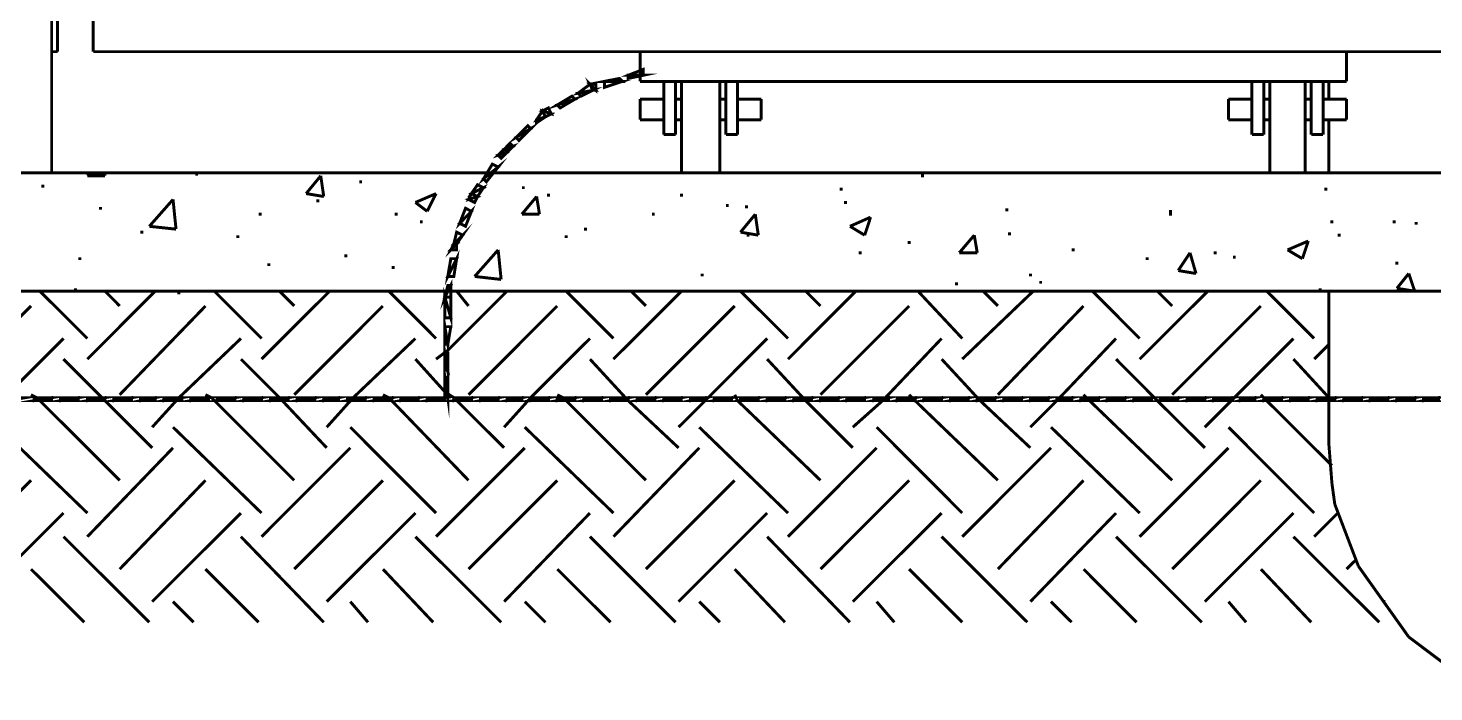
# Model space of a CAD drawing. Extents: x 219 to 1226, y 175 to 465.
# Drawn here: x 366.04 to 386.21, y 201.5 to 211.02 of the extents above; entities that cross this region are included whole.
import ezdxf

# ---------------------------------------------------------------- set-up
doc = ezdxf.new("R2010")
doc.units = 0
doc.header["$MEASUREMENT"] = 0
for name, color, linetype in [('C00-00-00-BLACK', 7, 'Continuous'), ('C00-FF-00', 3, 'Continuous'), ('C95-49-00', 34, 'Continuous'), ('CBA-BA-BA', 254, 'Continuous')]:
    doc.layers.add(name, color=color, linetype=linetype)

msp = doc.modelspace()

# ---------------------------------------------------------------- linework, layer by layer
at = {"layer": 'C00-00-00-BLACK', "const_width": 0.0423}
for points in [[(366.381, 208.943), (366.381, 239.801)], [(366.465, 210.682), (366.465, 239.801)], [(366.977, 210.682), (366.977, 239.801)], [(366.465, 210.682), (366.381, 210.682)], [(366.977, 210.682), (398.361, 210.682)], [(374.822, 210.256), (374.822, 210.682)], [(384.957, 210.682), (384.957, 210.256)], [(374.822, 210.256), (384.957, 210.256)], [(375.161, 210.256), (375.161, 209.494)], [(375.332, 210.256), (375.332, 209.494)], [(375.417, 210.256), (375.417, 208.943)], [(375.967, 210.256), (375.967, 208.943)], [(376.053, 210.256), (376.053, 209.494)], [(376.221, 210.256), (376.221, 209.494)], [(383.6, 210.256), (383.6, 209.494)], [(383.77, 210.256), (383.77, 209.494)], [(383.855, 210.256), (383.855, 208.943)], [(384.365, 210.256), (384.365, 208.943)], [(384.45, 210.256), (384.45, 209.494)], [(384.62, 210.256), (384.62, 209.494)], [(374.822, 210.001), (375.161, 210.001)], [(374.822, 209.705), (374.822, 210.001)], [(375.332, 210.001), (375.417, 210.001)], [(375.967, 210.001), (376.053, 210.001)], [(376.221, 210.001), (376.56, 210.001)], [(376.56, 210.001), (376.56, 209.705)], [(383.263, 210.001), (383.6, 210.001)], [(383.263, 209.705), (383.263, 210.001)], [(383.77, 210.001), (383.855, 210.001)], [(384.365, 210.001), (384.45, 210.001)], [(384.62, 210.001), (384.957, 210.001)], [(384.957, 209.705), (384.957, 210.001)], [(375.161, 209.705), (374.822, 209.705)], [(375.332, 209.705), (375.417, 209.705)], [(375.967, 209.705), (376.053, 209.705)], [(376.221, 209.705), (376.56, 209.705)], [(383.6, 209.705), (383.263, 209.705)], [(383.77, 209.705), (383.855, 209.705)], [(384.365, 209.705), (384.45, 209.705)], [(384.62, 209.705), (384.957, 209.705)], [(375.161, 209.494), (375.332, 209.494)], [(376.053, 209.494), (376.221, 209.494)], [(383.6, 209.494), (383.77, 209.494)], [(384.62, 209.494), (384.45, 209.494)], [(403.535, 208.943), (237.877, 208.943)], [(366.893, 208.902), (366.934, 208.943)], [(367.146, 208.902), (367.146, 208.943)], [(368.461, 208.943), (368.461, 208.902)], [(375.756, 208.943), (375.797, 208.943)], [(366.255, 208.774), (366.255, 208.732)], [(366.893, 208.902), (367.146, 208.902)], [(370.031, 208.647), (370.241, 208.902)], [(370.284, 208.605), (370.241, 208.902)], [(370.793, 208.816), (370.834, 208.816)], [(373.126, 208.732), (373.168, 208.732)], [(377.706, 208.732), (377.706, 208.69)], [(378.851, 208.902), (378.894, 208.902)], [(384.661, 208.732), (384.661, 208.69)], [(367.782, 208.178), (368.122, 208.563)], [(368.165, 208.137), (368.122, 208.563)], [(370.031, 208.647), (370.284, 208.605)], [(370.2, 208.563), (370.2, 208.52)], [(371.599, 208.52), (371.895, 208.647)], [(371.599, 208.52), (371.768, 208.393)], [(371.768, 208.393), (371.895, 208.647)], [(373.126, 208.351), (373.338, 208.605)], [(373.379, 208.351), (373.338, 208.605)], [(373.507, 208.647), (373.507, 208.605)], [(375.417, 208.647), (375.417, 208.605)], [(377.748, 208.52), (377.79, 208.52)], [(367.061, 208.436), (367.104, 208.436)], [(369.35, 208.351), (369.392, 208.351)], [(371.302, 208.351), (371.345, 208.351)], [(373.126, 208.351), (373.379, 208.351)], [(374.991, 208.351), (375.033, 208.351)], [(376.053, 208.477), (376.094, 208.477)], [(376.263, 208.094), (376.475, 208.351)], [(376.349, 208.477), (376.349, 208.436)], [(376.518, 208.051), (376.475, 208.351)], [(377.833, 208.178), (378.129, 208.309)], [(378.044, 208.051), (378.129, 208.309)], [(380.082, 208.436), (380.082, 208.393)], [(382.412, 208.393), (382.455, 208.393)], [(382.412, 208.351), (382.455, 208.351)], [(367.782, 208.178), (368.165, 208.137)], [(371.684, 208.263), (371.684, 208.221)], [(374.017, 208.137), (374.06, 208.137)], [(377.833, 208.178), (378.044, 208.051)], [(384.747, 208.263), (384.747, 208.221)], [(385.638, 208.263), (385.638, 208.221)], [(385.935, 208.221), (385.977, 208.221)], [(367.655, 208.094), (367.696, 208.094)], [(369.053, 208.051), (369.053, 208.01)], [(373.761, 208.051), (373.761, 208.01)], [(376.263, 208.094), (376.518, 208.051)], [(376.349, 208.051), (376.39, 208.051)], [(378.682, 207.967), (378.682, 207.925)], [(379.401, 207.798), (379.616, 208.051)], [(379.659, 207.798), (379.616, 208.051)], [(380.123, 208.094), (380.123, 208.051)], [(384.111, 207.84), (384.408, 207.967)], [(384.323, 207.714), (384.408, 207.967)], [(384.831, 208.051), (384.873, 208.051)], [(366.765, 207.714), (366.807, 207.714)], [(370.58, 207.755), (370.623, 207.755)], [(372.449, 207.459), (372.786, 207.84)], [(372.829, 207.416), (372.786, 207.84)], [(377.96, 207.798), (378.002, 207.798)], [(379.401, 207.798), (379.659, 207.798)], [(381.014, 207.84), (381.058, 207.84)], [(382.074, 207.714), (382.116, 207.714)], [(382.542, 207.544), (382.711, 207.798)], [(382.797, 207.501), (382.711, 207.798)], [(383.05, 207.798), (383.093, 207.798)], [(383.347, 207.755), (383.347, 207.714)], [(384.111, 207.84), (384.323, 207.714)], [(369.476, 207.628), (369.519, 207.628)], [(371.26, 207.586), (371.302, 207.586)], [(375.713, 207.501), (375.713, 207.459)], [(380.421, 207.501), (380.421, 207.459)], [(382.542, 207.544), (382.797, 207.501)], [(385.679, 207.671), (385.679, 207.628)], [(385.679, 207.289), (385.849, 207.501)], [(385.935, 207.248), (385.849, 207.501)], [(372.449, 207.459), (372.829, 207.416)], [(379.36, 207.375), (379.36, 207.332)], [(380.548, 207.375), (380.589, 207.375)], [(360.572, 207.248), (399.208, 207.248)], [(366.723, 207.289), (366.723, 207.248)], [(368.207, 207.248), (368.207, 207.205)], [(368.207, 207.248), (368.207, 207.205)], [(384.577, 207.289), (384.577, 207.248)], [(385.679, 207.289), (385.935, 207.248)]]:
    msp.add_lwpolyline(points, dxfattribs=at)
at = {"layer": 'C00-FF-00', "const_width": 0.0423}
for points in [[(374.865, 210.427), (374.865, 210.343), (374.652, 210.343), (374.865, 210.427)], [(374.865, 210.343), (374.652, 210.343), (374.652, 210.298), (374.865, 210.343)], [(374.103, 210.214), (374.144, 210.128), (373.933, 210.087), (374.103, 210.214)], [(374.144, 210.128), (373.933, 210.087), (373.974, 210.044), (374.144, 210.128)], [(374.187, 210.128), (374.103, 210.214), (374.144, 210.128), (374.187, 210.128)], [(374.187, 210.214), (374.187, 210.128), (374.103, 210.214), (374.187, 210.214)], [(374.526, 210.298), (374.567, 210.256), (374.313, 210.256), (374.526, 210.298)], [(374.567, 210.256), (374.313, 210.256), (374.313, 210.171), (374.567, 210.256)], [(373.845, 210.044), (373.888, 210.001), (373.634, 209.917), (373.845, 210.044)], [(373.888, 210.001), (373.634, 209.917), (373.675, 209.875), (373.888, 210.001)], [(373.422, 209.832), (373.465, 209.748), (373.338, 209.705), (373.422, 209.832)], [(373.465, 209.748), (373.338, 209.705), (373.338, 209.664), (373.465, 209.748)], [(373.507, 209.875), (373.548, 209.791), (373.422, 209.832), (373.507, 209.875)], [(373.548, 209.791), (373.422, 209.832), (373.465, 209.748), (373.548, 209.791)], [(373.211, 209.621), (373.253, 209.578), (373.042, 209.452), (373.211, 209.621)], [(373.253, 209.578), (373.042, 209.452), (373.083, 209.409), (373.253, 209.578)], [(372.956, 209.367), (372.999, 209.325), (372.872, 209.282), (372.956, 209.367)], [(372.999, 209.325), (372.872, 209.282), (372.913, 209.239), (372.999, 209.325)], [(372.786, 209.028), (372.576, 208.859), (372.617, 208.816), (372.786, 209.028)], [(372.872, 209.282), (372.913, 209.239), (372.786, 209.198), (372.872, 209.282)], [(372.913, 209.239), (372.786, 209.198), (372.829, 209.155), (372.913, 209.239)], [(372.703, 209.07), (372.786, 209.028), (372.576, 208.859), (372.703, 209.07)], [(372.49, 208.774), (372.576, 208.732), (372.403, 208.647), (372.49, 208.774)], [(372.576, 208.732), (372.403, 208.647), (372.49, 208.605), (372.576, 208.732)], [(372.49, 208.605), (372.361, 208.563), (372.449, 208.52), (372.49, 208.605)], [(372.403, 208.647), (372.49, 208.605), (372.361, 208.563), (372.403, 208.647)], [(372.318, 208.436), (372.403, 208.393), (372.234, 208.221), (372.318, 208.436)], [(372.403, 208.393), (372.234, 208.221), (372.318, 208.178), (372.403, 208.393)], [(372.277, 208.051), (372.15, 207.925), (372.191, 207.925), (372.277, 208.051)], [(372.191, 208.094), (372.277, 208.051), (372.15, 207.925), (372.191, 208.094)], [(372.15, 207.925), (372.191, 207.925), (372.107, 207.84), (372.15, 207.925)], [(372.191, 207.925), (372.107, 207.84), (372.191, 207.84), (372.191, 207.925)], [(372.107, 207.714), (372.191, 207.714), (372.064, 207.459), (372.107, 207.714)], [(372.191, 207.714), (372.064, 207.459), (372.15, 207.459), (372.191, 207.714)], [(372.064, 207.332), (372.107, 207.332), (372.022, 207.162), (372.064, 207.332)], [(372.107, 207.332), (372.022, 207.162), (372.107, 207.162), (372.107, 207.332)], [(372.022, 206.866), (372.107, 206.866), (372.022, 207.162), (372.022, 206.866)], [(372.107, 206.866), (372.022, 207.162), (372.107, 207.162), (372.107, 206.866)], [(372.022, 206.486), (372.064, 206.486), (372.022, 206.739), (372.022, 206.486)], [(372.064, 206.486), (372.022, 206.739), (372.107, 206.739), (372.064, 206.486)], [(372.022, 206.144), (372.064, 206.102), (372.022, 206.358), (372.022, 206.144)], [(372.064, 206.102), (372.022, 206.358), (372.064, 206.358), (372.064, 206.102)], [(372.022, 205.721), (372.064, 205.721), (372.022, 206.017), (372.022, 205.721)], [(372.064, 205.721), (372.022, 206.017), (372.064, 206.017), (372.064, 205.721)], [(365.746, 205.721), (365.746, 205.678), (366.001, 205.721), (365.746, 205.721)], [(366.128, 205.678), (366.381, 205.721), (366.381, 205.678), (366.128, 205.678)], [(366.128, 205.721), (366.128, 205.678), (366.381, 205.721), (366.128, 205.721)], [(366.508, 205.678), (366.762, 205.721), (366.762, 205.678), (366.508, 205.678)], [(366.508, 205.721), (366.508, 205.678), (366.762, 205.721), (366.508, 205.721)], [(366.893, 205.678), (367.146, 205.721), (367.146, 205.678), (366.893, 205.678)], [(366.893, 205.721), (366.893, 205.678), (367.146, 205.721), (366.893, 205.721)], [(367.273, 205.678), (367.527, 205.721), (367.527, 205.678), (367.273, 205.678)], [(367.273, 205.721), (367.273, 205.678), (367.527, 205.721), (367.273, 205.721)], [(367.655, 205.678), (367.866, 205.721), (367.866, 205.678), (367.655, 205.678)], [(367.655, 205.721), (367.655, 205.678), (367.866, 205.721), (367.655, 205.721)], [(367.992, 205.678), (368.247, 205.721), (368.247, 205.678), (367.992, 205.678)], [(367.992, 205.721), (367.992, 205.678), (368.247, 205.721), (367.992, 205.721)], [(368.377, 205.678), (368.63, 205.721), (368.63, 205.678), (368.377, 205.678)], [(368.377, 205.721), (368.377, 205.678), (368.63, 205.721), (368.377, 205.721)], [(368.757, 205.678), (369.011, 205.721), (369.011, 205.678), (368.757, 205.678)], [(368.757, 205.721), (368.757, 205.678), (369.011, 205.721), (368.757, 205.721)], [(369.139, 205.678), (369.392, 205.721), (369.392, 205.678), (369.139, 205.678)], [(369.139, 205.721), (369.139, 205.678), (369.392, 205.721), (369.139, 205.721)], [(369.519, 205.678), (369.773, 205.721), (369.773, 205.678), (369.519, 205.678)], [(369.519, 205.721), (369.519, 205.678), (369.773, 205.721), (369.519, 205.721)], [(369.904, 205.678), (370.157, 205.721), (370.157, 205.678), (369.904, 205.678)], [(369.904, 205.721), (369.904, 205.678), (370.157, 205.721), (369.904, 205.721)], [(370.284, 205.678), (370.496, 205.721), (370.496, 205.678), (370.284, 205.678)], [(370.284, 205.721), (370.284, 205.678), (370.496, 205.721), (370.284, 205.721)], [(370.623, 205.678), (370.877, 205.721), (370.877, 205.678), (370.623, 205.678)], [(370.623, 205.721), (370.623, 205.678), (370.877, 205.721), (370.623, 205.721)], [(371.006, 205.678), (371.26, 205.721), (371.26, 205.678), (371.006, 205.678)], [(371.006, 205.721), (371.006, 205.678), (371.26, 205.721), (371.006, 205.721)], [(371.388, 205.678), (371.641, 205.721), (371.641, 205.678), (371.388, 205.678)], [(371.388, 205.721), (371.388, 205.678), (371.641, 205.721), (371.388, 205.721)], [(371.768, 205.678), (372.022, 205.721), (372.022, 205.678), (371.768, 205.678)], [(371.768, 205.721), (371.768, 205.678), (372.022, 205.721), (371.768, 205.721)], [(372.15, 205.678), (372.403, 205.721), (372.403, 205.678), (372.15, 205.678)], [(372.15, 205.721), (372.15, 205.678), (372.403, 205.721), (372.15, 205.721)], [(372.533, 205.678), (372.786, 205.721), (372.786, 205.678), (372.533, 205.678)], [(372.533, 205.721), (372.533, 205.678), (372.786, 205.721), (372.533, 205.721)], [(372.913, 205.678), (373.126, 205.721), (373.126, 205.678), (372.913, 205.678)], [(372.913, 205.721), (372.913, 205.678), (373.126, 205.721), (372.913, 205.721)], [(373.253, 205.678), (373.507, 205.721), (373.507, 205.678), (373.253, 205.678)], [(373.253, 205.721), (373.253, 205.678), (373.507, 205.721), (373.253, 205.721)], [(373.634, 205.678), (373.888, 205.721), (373.888, 205.678), (373.634, 205.678)], [(373.634, 205.721), (373.634, 205.678), (373.888, 205.721), (373.634, 205.721)], [(374.017, 205.678), (374.271, 205.721), (374.271, 205.678), (374.017, 205.678)], [(374.017, 205.721), (374.017, 205.678), (374.271, 205.721), (374.017, 205.721)], [(374.399, 205.678), (374.652, 205.721), (374.652, 205.678), (374.399, 205.678)], [(374.399, 205.721), (374.399, 205.678), (374.652, 205.721), (374.399, 205.721)], [(374.779, 205.678), (375.033, 205.721), (375.033, 205.678), (374.779, 205.678)], [(374.779, 205.721), (374.779, 205.678), (375.033, 205.721), (374.779, 205.721)], [(375.161, 205.678), (375.414, 205.721), (375.414, 205.678), (375.161, 205.678)], [(375.161, 205.721), (375.161, 205.678), (375.414, 205.721), (375.161, 205.721)], [(375.544, 205.678), (375.756, 205.721), (375.756, 205.678), (375.544, 205.678)], [(375.544, 205.721), (375.544, 205.678), (375.756, 205.721), (375.544, 205.721)], [(375.883, 205.678), (376.136, 205.721), (376.136, 205.678), (375.883, 205.678)], [(375.883, 205.721), (375.883, 205.678), (376.136, 205.721), (375.883, 205.721)], [(376.263, 205.678), (376.518, 205.721), (376.518, 205.678), (376.263, 205.678)], [(376.263, 205.721), (376.263, 205.678), (376.518, 205.721), (376.263, 205.721)], [(376.645, 205.678), (376.899, 205.721), (376.899, 205.678), (376.645, 205.678)], [(376.645, 205.721), (376.645, 205.678), (376.899, 205.721), (376.645, 205.721)], [(377.028, 205.678), (377.282, 205.721), (377.282, 205.678), (377.028, 205.678)], [(377.028, 205.721), (377.028, 205.678), (377.282, 205.721), (377.028, 205.721)], [(377.41, 205.678), (377.663, 205.721), (377.663, 205.678), (377.41, 205.678)], [(377.41, 205.721), (377.41, 205.678), (377.663, 205.721), (377.41, 205.721)], [(377.79, 205.678), (378.044, 205.721), (378.044, 205.678), (377.79, 205.678)], [(377.79, 205.721), (377.79, 205.678), (378.044, 205.721), (377.79, 205.721)], [(378.173, 205.678), (378.385, 205.721), (378.385, 205.678), (378.173, 205.678)], [(378.173, 205.721), (378.173, 205.678), (378.385, 205.721), (378.173, 205.721)], [(378.512, 205.678), (378.767, 205.721), (378.767, 205.678), (378.512, 205.678)], [(378.512, 205.721), (378.512, 205.678), (378.767, 205.721), (378.512, 205.721)], [(378.894, 205.678), (379.148, 205.721), (379.148, 205.678), (378.894, 205.678)], [(378.894, 205.721), (378.894, 205.678), (379.148, 205.721), (378.894, 205.721)], [(379.274, 205.678), (379.528, 205.721), (379.528, 205.678), (379.274, 205.678)], [(379.274, 205.721), (379.274, 205.678), (379.528, 205.721), (379.274, 205.721)], [(379.659, 205.678), (379.912, 205.721), (379.912, 205.678), (379.659, 205.678)], [(379.659, 205.721), (379.659, 205.678), (379.912, 205.721), (379.659, 205.721)], [(380.039, 205.678), (380.293, 205.721), (380.293, 205.678), (380.039, 205.678)], [(380.039, 205.721), (380.039, 205.678), (380.293, 205.721), (380.039, 205.721)], [(380.421, 205.678), (380.675, 205.721), (380.675, 205.678), (380.421, 205.678)], [(380.421, 205.721), (380.421, 205.678), (380.675, 205.721), (380.421, 205.721)], [(380.801, 205.678), (381.014, 205.721), (381.014, 205.678), (380.801, 205.678)], [(380.801, 205.721), (380.801, 205.678), (381.014, 205.721), (380.801, 205.721)], [(381.143, 205.678), (381.397, 205.721), (381.397, 205.678), (381.143, 205.678)], [(381.143, 205.721), (381.143, 205.678), (381.397, 205.721), (381.143, 205.721)], [(381.523, 205.678), (381.777, 205.721), (381.777, 205.678), (381.523, 205.678)], [(381.523, 205.721), (381.523, 205.678), (381.777, 205.721), (381.523, 205.721)], [(381.905, 205.678), (382.159, 205.721), (382.159, 205.678), (381.905, 205.678)], [(381.905, 205.721), (381.905, 205.678), (382.159, 205.721), (381.905, 205.721)], [(382.285, 205.678), (382.539, 205.721), (382.539, 205.678), (382.285, 205.678)], [(382.285, 205.721), (382.285, 205.678), (382.539, 205.721), (382.285, 205.721)], [(382.67, 205.678), (382.924, 205.721), (382.924, 205.678), (382.67, 205.678)], [(382.67, 205.721), (382.67, 205.678), (382.924, 205.721), (382.67, 205.721)], [(383.05, 205.678), (383.304, 205.721), (383.304, 205.678), (383.05, 205.678)], [(383.05, 205.721), (383.05, 205.678), (383.304, 205.721), (383.05, 205.721)], [(383.431, 205.678), (383.643, 205.721), (383.643, 205.678), (383.431, 205.678)], [(383.431, 205.721), (383.431, 205.678), (383.643, 205.721), (383.431, 205.721)], [(383.77, 205.678), (384.025, 205.721), (384.025, 205.678), (383.77, 205.678)], [(383.77, 205.721), (383.77, 205.678), (384.025, 205.721), (383.77, 205.721)], [(384.154, 205.678), (384.408, 205.721), (384.408, 205.678), (384.154, 205.678)], [(384.154, 205.721), (384.154, 205.678), (384.408, 205.721), (384.154, 205.721)], [(384.534, 205.678), (384.788, 205.721), (384.788, 205.678), (384.534, 205.678)], [(384.534, 205.721), (384.534, 205.678), (384.788, 205.721), (384.534, 205.721)], [(384.916, 205.678), (385.17, 205.721), (385.17, 205.678), (384.916, 205.678)], [(384.916, 205.721), (384.916, 205.678), (385.17, 205.721), (384.916, 205.721)], [(385.296, 205.678), (385.55, 205.721), (385.55, 205.678), (385.296, 205.678)], [(385.296, 205.721), (385.296, 205.678), (385.55, 205.721), (385.296, 205.721)], [(385.679, 205.678), (385.935, 205.721), (385.935, 205.678), (385.679, 205.678)], [(385.679, 205.721), (385.679, 205.678), (385.935, 205.721), (385.679, 205.721)], [(386.061, 205.678), (386.274, 205.721), (386.274, 205.678), (386.061, 205.678)], [(386.061, 205.721), (386.061, 205.678), (386.274, 205.721), (386.061, 205.721)], [(386.4, 205.678), (386.654, 205.721), (386.654, 205.678), (386.4, 205.678)]]:
    msp.add_lwpolyline(points, close=True, dxfattribs=at)
at = {"layer": 'C00-FF-00'}
for points in [[(374.865, 210.427), (374.865, 210.343), (374.652, 210.343), (374.865, 210.427)], [(374.865, 210.343), (374.652, 210.343), (374.652, 210.298), (374.865, 210.343)], [(374.103, 210.214), (374.144, 210.128), (373.933, 210.087), (374.103, 210.214)], [(374.187, 210.214), (374.187, 210.128), (374.103, 210.214), (374.187, 210.214)], [(374.187, 210.128), (374.103, 210.214), (374.144, 210.128), (374.187, 210.128)], [(374.526, 210.298), (374.567, 210.256), (374.313, 210.256), (374.526, 210.298)], [(374.567, 210.256), (374.313, 210.256), (374.313, 210.171), (374.567, 210.256)], [(373.845, 210.044), (373.888, 210.001), (373.634, 209.917), (373.845, 210.044)], [(373.888, 210.001), (373.634, 209.917), (373.675, 209.875), (373.888, 210.001)], [(374.144, 210.128), (373.933, 210.087), (373.974, 210.044), (374.144, 210.128)], [(373.422, 209.832), (373.465, 209.748), (373.338, 209.705), (373.422, 209.832)], [(373.465, 209.748), (373.338, 209.705), (373.338, 209.664), (373.465, 209.748)], [(373.507, 209.875), (373.548, 209.791), (373.422, 209.832), (373.507, 209.875)], [(373.548, 209.791), (373.422, 209.832), (373.465, 209.748), (373.548, 209.791)], [(373.211, 209.621), (373.253, 209.578), (373.042, 209.452), (373.211, 209.621)], [(373.253, 209.578), (373.042, 209.452), (373.083, 209.409), (373.253, 209.578)], [(372.956, 209.367), (372.999, 209.325), (372.872, 209.282), (372.956, 209.367)], [(372.872, 209.282), (372.913, 209.239), (372.786, 209.198), (372.872, 209.282)], [(372.913, 209.239), (372.786, 209.198), (372.829, 209.155), (372.913, 209.239)], [(372.999, 209.325), (372.872, 209.282), (372.913, 209.239), (372.999, 209.325)], [(372.703, 209.07), (372.786, 209.028), (372.576, 208.859), (372.703, 209.07)], [(372.786, 209.028), (372.576, 208.859), (372.617, 208.816), (372.786, 209.028)], [(372.49, 208.774), (372.576, 208.732), (372.403, 208.647), (372.49, 208.774)], [(372.576, 208.732), (372.403, 208.647), (372.49, 208.605), (372.576, 208.732)], [(372.403, 208.647), (372.49, 208.605), (372.361, 208.563), (372.403, 208.647)], [(372.49, 208.605), (372.361, 208.563), (372.449, 208.52), (372.49, 208.605)], [(372.318, 208.436), (372.403, 208.393), (372.234, 208.221), (372.318, 208.436)], [(372.403, 208.393), (372.234, 208.221), (372.318, 208.178), (372.403, 208.393)], [(372.15, 207.925), (372.191, 207.925), (372.107, 207.84), (372.15, 207.925)], [(372.191, 207.925), (372.107, 207.84), (372.191, 207.84), (372.191, 207.925)], [(372.191, 208.094), (372.277, 208.051), (372.15, 207.925), (372.191, 208.094)], [(372.277, 208.051), (372.15, 207.925), (372.191, 207.925), (372.277, 208.051)], [(372.107, 207.714), (372.191, 207.714), (372.064, 207.459), (372.107, 207.714)], [(372.191, 207.714), (372.064, 207.459), (372.15, 207.459), (372.191, 207.714)], [(372.064, 207.332), (372.107, 207.332), (372.022, 207.162), (372.064, 207.332)], [(372.107, 207.332), (372.022, 207.162), (372.107, 207.162), (372.107, 207.332)], [(372.022, 206.866), (372.107, 206.866), (372.022, 207.162), (372.022, 206.866)], [(372.107, 206.866), (372.022, 207.162), (372.107, 207.162), (372.107, 206.866)], [(372.022, 206.486), (372.064, 206.486), (372.022, 206.739), (372.022, 206.486)], [(372.064, 206.486), (372.022, 206.739), (372.107, 206.739), (372.064, 206.486)], [(372.022, 206.144), (372.064, 206.102), (372.022, 206.358), (372.022, 206.144)], [(372.064, 206.102), (372.022, 206.358), (372.064, 206.358), (372.064, 206.102)], [(372.022, 205.721), (372.064, 205.721), (372.022, 206.017), (372.022, 205.721)], [(372.064, 205.721), (372.022, 206.017), (372.064, 206.017), (372.064, 205.721)], [(366.128, 205.721), (366.128, 205.678), (366.381, 205.721), (366.128, 205.721)], [(366.128, 205.678), (366.381, 205.721), (366.381, 205.678), (366.128, 205.678)], [(366.508, 205.721), (366.508, 205.678), (366.762, 205.721), (366.508, 205.721)], [(366.508, 205.678), (366.762, 205.721), (366.762, 205.678), (366.508, 205.678)], [(366.893, 205.721), (366.893, 205.678), (367.146, 205.721), (366.893, 205.721)], [(366.893, 205.678), (367.146, 205.721), (367.146, 205.678), (366.893, 205.678)], [(367.273, 205.721), (367.273, 205.678), (367.527, 205.721), (367.273, 205.721)], [(367.273, 205.678), (367.527, 205.721), (367.527, 205.678), (367.273, 205.678)], [(367.655, 205.721), (367.655, 205.678), (367.866, 205.721), (367.655, 205.721)], [(367.655, 205.678), (367.866, 205.721), (367.866, 205.678), (367.655, 205.678)], [(367.992, 205.721), (367.992, 205.678), (368.247, 205.721), (367.992, 205.721)], [(367.992, 205.678), (368.247, 205.721), (368.247, 205.678), (367.992, 205.678)], [(368.377, 205.721), (368.377, 205.678), (368.63, 205.721), (368.377, 205.721)], [(368.377, 205.678), (368.63, 205.721), (368.63, 205.678), (368.377, 205.678)], [(368.757, 205.721), (368.757, 205.678), (369.011, 205.721), (368.757, 205.721)], [(368.757, 205.678), (369.011, 205.721), (369.011, 205.678), (368.757, 205.678)], [(369.139, 205.721), (369.139, 205.678), (369.392, 205.721), (369.139, 205.721)], [(369.139, 205.678), (369.392, 205.721), (369.392, 205.678), (369.139, 205.678)], [(369.519, 205.721), (369.519, 205.678), (369.773, 205.721), (369.519, 205.721)], [(369.519, 205.678), (369.773, 205.721), (369.773, 205.678), (369.519, 205.678)], [(369.904, 205.721), (369.904, 205.678), (370.157, 205.721), (369.904, 205.721)], [(369.904, 205.678), (370.157, 205.721), (370.157, 205.678), (369.904, 205.678)], [(370.284, 205.721), (370.284, 205.678), (370.496, 205.721), (370.284, 205.721)], [(370.284, 205.678), (370.496, 205.721), (370.496, 205.678), (370.284, 205.678)], [(370.623, 205.721), (370.623, 205.678), (370.877, 205.721), (370.623, 205.721)], [(370.623, 205.678), (370.877, 205.721), (370.877, 205.678), (370.623, 205.678)], [(371.006, 205.721), (371.006, 205.678), (371.26, 205.721), (371.006, 205.721)], [(371.006, 205.678), (371.26, 205.721), (371.26, 205.678), (371.006, 205.678)], [(371.388, 205.721), (371.388, 205.678), (371.641, 205.721), (371.388, 205.721)], [(371.388, 205.678), (371.641, 205.721), (371.641, 205.678), (371.388, 205.678)], [(371.768, 205.721), (371.768, 205.678), (372.022, 205.721), (371.768, 205.721)], [(371.768, 205.678), (372.022, 205.721), (372.022, 205.678), (371.768, 205.678)], [(372.15, 205.721), (372.15, 205.678), (372.403, 205.721), (372.15, 205.721)], [(372.15, 205.678), (372.403, 205.721), (372.403, 205.678), (372.15, 205.678)], [(372.533, 205.721), (372.533, 205.678), (372.786, 205.721), (372.533, 205.721)], [(372.533, 205.678), (372.786, 205.721), (372.786, 205.678), (372.533, 205.678)], [(372.913, 205.721), (372.913, 205.678), (373.126, 205.721), (372.913, 205.721)], [(372.913, 205.678), (373.126, 205.721), (373.126, 205.678), (372.913, 205.678)], [(373.253, 205.721), (373.253, 205.678), (373.507, 205.721), (373.253, 205.721)], [(373.253, 205.678), (373.507, 205.721), (373.507, 205.678), (373.253, 205.678)], [(373.634, 205.721), (373.634, 205.678), (373.888, 205.721), (373.634, 205.721)], [(373.634, 205.678), (373.888, 205.721), (373.888, 205.678), (373.634, 205.678)], [(374.017, 205.721), (374.017, 205.678), (374.271, 205.721), (374.017, 205.721)], [(374.017, 205.678), (374.271, 205.721), (374.271, 205.678), (374.017, 205.678)], [(374.399, 205.721), (374.399, 205.678), (374.652, 205.721), (374.399, 205.721)], [(374.399, 205.678), (374.652, 205.721), (374.652, 205.678), (374.399, 205.678)], [(374.779, 205.721), (374.779, 205.678), (375.033, 205.721), (374.779, 205.721)], [(374.779, 205.678), (375.033, 205.721), (375.033, 205.678), (374.779, 205.678)], [(375.161, 205.721), (375.161, 205.678), (375.414, 205.721), (375.161, 205.721)], [(375.161, 205.678), (375.414, 205.721), (375.414, 205.678), (375.161, 205.678)], [(375.544, 205.721), (375.544, 205.678), (375.756, 205.721), (375.544, 205.721)], [(375.544, 205.678), (375.756, 205.721), (375.756, 205.678), (375.544, 205.678)], [(375.883, 205.721), (375.883, 205.678), (376.136, 205.721), (375.883, 205.721)], [(375.883, 205.678), (376.136, 205.721), (376.136, 205.678), (375.883, 205.678)], [(376.263, 205.721), (376.263, 205.678), (376.518, 205.721), (376.263, 205.721)], [(376.263, 205.678), (376.518, 205.721), (376.518, 205.678), (376.263, 205.678)], [(376.645, 205.721), (376.645, 205.678), (376.899, 205.721), (376.645, 205.721)], [(376.645, 205.678), (376.899, 205.721), (376.899, 205.678), (376.645, 205.678)], [(377.028, 205.721), (377.028, 205.678), (377.282, 205.721), (377.028, 205.721)], [(377.028, 205.678), (377.282, 205.721), (377.282, 205.678), (377.028, 205.678)], [(377.41, 205.721), (377.41, 205.678), (377.663, 205.721), (377.41, 205.721)], [(377.41, 205.678), (377.663, 205.721), (377.663, 205.678), (377.41, 205.678)], [(377.79, 205.721), (377.79, 205.678), (378.044, 205.721), (377.79, 205.721)], [(377.79, 205.678), (378.044, 205.721), (378.044, 205.678), (377.79, 205.678)], [(378.173, 205.721), (378.173, 205.678), (378.385, 205.721), (378.173, 205.721)], [(378.173, 205.678), (378.385, 205.721), (378.385, 205.678), (378.173, 205.678)], [(378.512, 205.721), (378.512, 205.678), (378.767, 205.721), (378.512, 205.721)], [(378.512, 205.678), (378.767, 205.721), (378.767, 205.678), (378.512, 205.678)], [(378.894, 205.721), (378.894, 205.678), (379.148, 205.721), (378.894, 205.721)], [(378.894, 205.678), (379.148, 205.721), (379.148, 205.678), (378.894, 205.678)], [(379.274, 205.721), (379.274, 205.678), (379.528, 205.721), (379.274, 205.721)], [(379.274, 205.678), (379.528, 205.721), (379.528, 205.678), (379.274, 205.678)], [(379.659, 205.721), (379.659, 205.678), (379.912, 205.721), (379.659, 205.721)], [(379.659, 205.678), (379.912, 205.721), (379.912, 205.678), (379.659, 205.678)], [(380.039, 205.721), (380.039, 205.678), (380.293, 205.721), (380.039, 205.721)], [(380.039, 205.678), (380.293, 205.721), (380.293, 205.678), (380.039, 205.678)], [(380.421, 205.721), (380.421, 205.678), (380.675, 205.721), (380.421, 205.721)], [(380.421, 205.678), (380.675, 205.721), (380.675, 205.678), (380.421, 205.678)], [(380.801, 205.721), (380.801, 205.678), (381.014, 205.721), (380.801, 205.721)], [(380.801, 205.678), (381.014, 205.721), (381.014, 205.678), (380.801, 205.678)], [(381.143, 205.721), (381.143, 205.678), (381.397, 205.721), (381.143, 205.721)], [(381.143, 205.678), (381.397, 205.721), (381.397, 205.678), (381.143, 205.678)], [(381.523, 205.721), (381.523, 205.678), (381.777, 205.721), (381.523, 205.721)], [(381.523, 205.678), (381.777, 205.721), (381.777, 205.678), (381.523, 205.678)], [(381.905, 205.721), (381.905, 205.678), (382.159, 205.721), (381.905, 205.721)], [(381.905, 205.678), (382.159, 205.721), (382.159, 205.678), (381.905, 205.678)], [(382.285, 205.721), (382.285, 205.678), (382.539, 205.721), (382.285, 205.721)], [(382.285, 205.678), (382.539, 205.721), (382.539, 205.678), (382.285, 205.678)], [(382.67, 205.721), (382.67, 205.678), (382.924, 205.721), (382.67, 205.721)], [(382.67, 205.678), (382.924, 205.721), (382.924, 205.678), (382.67, 205.678)], [(383.05, 205.721), (383.05, 205.678), (383.304, 205.721), (383.05, 205.721)], [(383.05, 205.678), (383.304, 205.721), (383.304, 205.678), (383.05, 205.678)], [(383.431, 205.721), (383.431, 205.678), (383.643, 205.721), (383.431, 205.721)], [(383.431, 205.678), (383.643, 205.721), (383.643, 205.678), (383.431, 205.678)], [(383.77, 205.721), (383.77, 205.678), (384.025, 205.721), (383.77, 205.721)], [(383.77, 205.678), (384.025, 205.721), (384.025, 205.678), (383.77, 205.678)], [(384.154, 205.721), (384.154, 205.678), (384.408, 205.721), (384.154, 205.721)], [(384.154, 205.678), (384.408, 205.721), (384.408, 205.678), (384.154, 205.678)], [(384.534, 205.721), (384.534, 205.678), (384.788, 205.721), (384.534, 205.721)], [(384.534, 205.678), (384.788, 205.721), (384.788, 205.678), (384.534, 205.678)], [(384.916, 205.721), (384.916, 205.678), (385.17, 205.721), (384.916, 205.721)], [(384.916, 205.678), (385.17, 205.721), (385.17, 205.678), (384.916, 205.678)], [(385.296, 205.721), (385.296, 205.678), (385.55, 205.721), (385.296, 205.721)], [(385.296, 205.678), (385.55, 205.721), (385.55, 205.678), (385.296, 205.678)], [(385.679, 205.721), (385.679, 205.678), (385.935, 205.721), (385.679, 205.721)], [(385.679, 205.678), (385.935, 205.721), (385.935, 205.678), (385.679, 205.678)], [(386.061, 205.721), (386.061, 205.678), (386.274, 205.721), (386.061, 205.721)], [(386.061, 205.678), (386.274, 205.721), (386.274, 205.678), (386.061, 205.678)]]:
    msp.add_lwpolyline(points, close=True, dxfattribs=at)
at = {"layer": 'C00-FF-00', "const_width": 0.0423}
msp.add_lwpolyline([(372.022, 207.162), (372.107, 207.162)], dxfattribs=at)
at = {"layer": 'C95-49-00', "const_width": 0.0423}
for points in [[(366.893, 206.57), (366.212, 207.248)], [(366.893, 206.274), (367.866, 207.248)], [(367.357, 207.036), (367.146, 207.248)], [(369.392, 206.57), (368.714, 207.248)], [(369.392, 206.274), (370.368, 207.248)], [(369.861, 207.036), (369.649, 207.248)], [(371.895, 206.57), (371.218, 207.248)], [(372.913, 207.248), (372.064, 206.4), (371.895, 206.274)], [(372.361, 207.036), (372.191, 207.248)], [(374.44, 206.57), (373.761, 207.248)], [(374.44, 206.274), (375.417, 207.248)], [(374.906, 207.036), (374.695, 207.248)], [(376.944, 206.57), (376.263, 207.248)], [(376.944, 206.274), (377.917, 207.248)], [(377.41, 207.036), (377.198, 207.248)], [(379.444, 206.57), (378.809, 207.248)], [(379.444, 206.274), (380.462, 207.248)], [(379.955, 207.036), (379.743, 207.248)], [(381.989, 206.57), (381.312, 207.248)], [(381.989, 206.274), (382.966, 207.248)], [(382.455, 207.036), (382.243, 207.248)], [(384.492, 206.57), (383.812, 207.248)], [(364.812, 205.763), (366.085, 207.036)], [(367.357, 205.763), (368.588, 207.036)], [(369.861, 205.763), (371.133, 207.036)], [(372.361, 205.763), (373.634, 207.036)], [(374.906, 205.763), (376.179, 207.036)], [(377.41, 205.763), (378.682, 207.036)], [(379.955, 205.763), (381.184, 207.036)], [(382.455, 205.763), (383.728, 207.036)], [(365.28, 205.298), (365.703, 205.721), (366.551, 206.57)], [(367.823, 205.298), (368.207, 205.721), (369.096, 206.57)], [(370.327, 205.298), (370.707, 205.721), (371.599, 206.57)], [(372.872, 205.298), (373.253, 205.721), (374.103, 206.57)], [(375.374, 205.298), (375.756, 205.678), (376.645, 206.57)], [(377.874, 205.298), (378.301, 205.678), (379.148, 206.57)], [(380.421, 205.298), (380.801, 205.678), (381.65, 206.57)], [(382.924, 205.298), (383.304, 205.678), (384.195, 206.57)], [(384.492, 206.274), (384.704, 206.486)], [(367.823, 205.002), (367.104, 205.721), (366.551, 206.274)], [(370.327, 205.002), (369.649, 205.721), (369.096, 206.274)], [(371.599, 206.274), (372.022, 205.805), (372.15, 205.721)], [(375.374, 205.002), (374.652, 205.678), (374.103, 206.274)], [(377.874, 205.002), (377.198, 205.678), (376.645, 206.274)], [(380.421, 205.002), (379.7, 205.678), (379.148, 206.274)], [(382.924, 205.002), (382.243, 205.678), (381.65, 206.274)], [(384.704, 205.721), (384.195, 206.274)], [(367.357, 204.536), (366.169, 205.721), (366.085, 205.763)], [(369.861, 204.536), (368.673, 205.721), (368.588, 205.763)], [(372.361, 204.536), (371.218, 205.721), (371.133, 205.763)], [(372.872, 205.002), (372.15, 205.721)], [(374.906, 204.536), (373.718, 205.721), (373.634, 205.763)], [(377.41, 204.536), (376.221, 205.678), (376.179, 205.763)], [(379.955, 204.536), (378.767, 205.678), (378.682, 205.763)], [(382.455, 204.536), (381.27, 205.678), (381.184, 205.763)], [(384.747, 204.747), (383.812, 205.678), (383.728, 205.763)], [(366.893, 204.067), (365.619, 205.298)], [(369.392, 204.067), (368.122, 205.298)], [(371.895, 204.067), (370.665, 205.298)], [(374.44, 204.067), (373.168, 205.298)], [(376.944, 204.067), (375.671, 205.298)], [(379.444, 204.067), (378.216, 205.298)], [(381.989, 204.067), (380.717, 205.298)], [(384.492, 204.067), (383.263, 205.298)], [(366.893, 203.728), (368.122, 205.002)], [(369.392, 203.728), (370.665, 205.002)], [(371.895, 203.728), (373.168, 205.002)], [(374.44, 203.728), (375.671, 205.002)], [(376.944, 203.728), (378.216, 205.002)], [(379.444, 203.728), (380.717, 205.002)], [(381.989, 203.728), (383.263, 205.002)], [(364.812, 203.263), (366.085, 204.536)], [(367.357, 203.263), (368.588, 204.536)], [(369.861, 203.263), (371.133, 204.536)], [(372.361, 203.263), (373.634, 204.536)], [(374.906, 203.263), (376.179, 204.536)], [(377.41, 203.263), (378.682, 204.536)], [(379.955, 203.263), (381.184, 204.536)], [(382.455, 203.263), (383.728, 204.536)], [(365.28, 202.797), (366.551, 204.067)], [(367.823, 202.797), (369.096, 204.067)], [(370.327, 202.797), (371.599, 204.067)], [(372.872, 202.797), (374.103, 204.067)], [(375.374, 202.797), (376.645, 204.067)], [(377.874, 202.797), (379.148, 204.067)], [(380.421, 202.797), (381.65, 204.067)], [(382.924, 202.797), (384.195, 204.067)], [(384.492, 203.728), (384.831, 204.067)], [(367.782, 202.501), (366.551, 203.728)], [(370.284, 202.501), (369.096, 203.728)], [(372.829, 202.501), (371.599, 203.728)], [(375.332, 202.501), (374.103, 203.728)], [(377.833, 202.501), (376.645, 203.728)], [(380.378, 202.501), (379.148, 203.728)], [(382.881, 202.501), (381.65, 203.728)], [(385.426, 202.501), (384.195, 203.728)], [(366.85, 202.501), (366.085, 203.263)], [(369.35, 202.501), (368.588, 203.263)], [(371.854, 202.501), (371.133, 203.263)], [(374.399, 202.501), (373.634, 203.263)], [(376.901, 202.501), (376.179, 203.263)], [(379.444, 202.501), (378.682, 203.263)], [(381.946, 202.501), (381.184, 203.263)], [(384.45, 202.501), (383.728, 203.263)], [(384.957, 203.263), (385.084, 203.389)], [(368.418, 202.501), (368.122, 202.797)], [(370.919, 202.501), (370.665, 202.797)], [(373.465, 202.501), (373.168, 202.797)], [(375.967, 202.501), (375.671, 202.797)], [(378.47, 202.501), (378.216, 202.797)], [(381.014, 202.501), (380.717, 202.797)], [(383.516, 202.501), (383.263, 202.797)], [(385.469, 202.797), (385.512, 202.797)]]:
    msp.add_lwpolyline(points, dxfattribs=at)
at = {"layer": 'CBA-BA-BA', "const_width": 0.0423}
for points in [[(384.704, 210.256), (384.704, 210.001)], [(384.704, 209.705), (384.704, 208.943)], [(384.704, 205.043), (384.704, 207.248)], [(384.704, 205.043), (384.747, 204.493)], [(384.747, 204.493), (384.788, 204.194)], [(384.788, 204.194), (385.127, 203.305)], [(385.127, 203.305), (385.849, 202.29)], [(385.849, 202.29), (386.869, 201.525)]]:
    msp.add_lwpolyline(points, dxfattribs=at)

doc.saveas('drawing.dxf')
